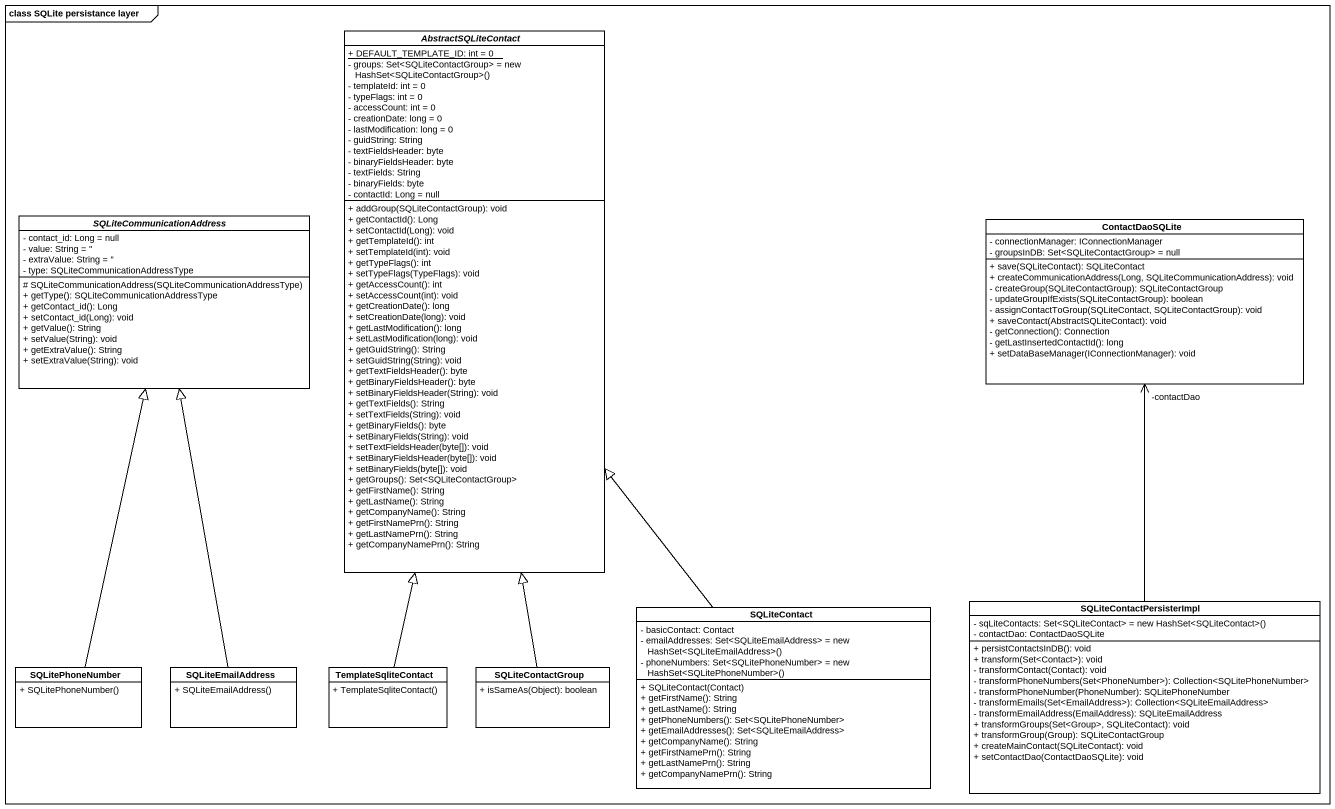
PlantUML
@startuml
mainframe class SQLite persistance layer
hide circle
hide empty members
skinparam classAttributeIconSize 0
abstract class AbstractSQLiteContact {
  {static} + DEFAULT_TEMPLATE_ID: int = 0
  {field} - groups: Set<SQLiteContactGroup> = new HashSet<SQLiteContactGroup>()
  - templateId: int = 0
  - typeFlags: int = 0
  - accessCount: int = 0
  - creationDate: long = 0
  - lastModification: long = 0
  - guidString: String
  - textFieldsHeader: byte
  - binaryFieldsHeader: byte
  - textFields: String
  - binaryFields: byte
  - contactId: Long = null
  + addGroup(SQLiteContactGroup): void
  + getContactId(): Long
  + setContactId(Long): void
  + getTemplateId(): int
  + setTemplateId(int): void
  + getTypeFlags(): int
  + setTypeFlags(TypeFlags): void
  + getAccessCount(): int
  + setAccessCount(int): void
  + getCreationDate(): long
  + setCreationDate(long): void
  + getLastModification(): long
  + setLastModification(long): void
  + getGuidString(): String
  + setGuidString(String): void
  + getTextFieldsHeader(): byte
  + getBinaryFieldsHeader(): byte
  + setBinaryFieldsHeader(String): void
  + getTextFields(): String
  + setTextFields(String): void
  + getBinaryFields(): byte
  + setBinaryFields(String): void
  + setTextFieldsHeader(byte[]): void
  + setBinaryFieldsHeader(byte[]): void
  + setBinaryFields(byte[]): void
  + getGroups(): Set<SQLiteContactGroup>
  + getFirstName(): String
  + getLastName(): String
  + getCompanyName(): String
  + getFirstNamePrn(): String
  + getLastNamePrn(): String
  + getCompanyNamePrn(): String
}
abstract class SQLiteCommunicationAddress {
  - contact_id: Long = null
  - value: String = ''
  - extraValue: String = ''
  - type: SQLiteCommunicationAddressType
  # SQLiteCommunicationAddress(SQLiteCommunicationAddressType)
  + getType(): SQLiteCommunicationAddressType
  + getContact_id(): Long
  + setContact_id(Long): void
  + getValue(): String
  + setValue(String): void
  + getExtraValue(): String
  + setExtraValue(String): void
}
class ContactDaoSQLite {
  - connectionManager: IConnectionManager
  - groupsInDB: Set<SQLiteContactGroup> = null
  + save(SQLiteContact): SQLiteContact
  + createCommunicationAddress(Long, SQLiteCommunicationAddress): void
  - createGroup(SQLiteContactGroup): SQLiteContactGroup
  - updateGroupIfExists(SQLiteContactGroup): boolean
  - assignContactToGroup(SQLiteContact, SQLiteContactGroup): void
  + saveContact(AbstractSQLiteContact): void
  - getConnection(): Connection
  - getLastInsertedContactId(): long
  + setDataBaseManager(IConnectionManager): void
}
class SQLiteContact {
  - basicContact: Contact
  {field} - emailAddresses: Set<SQLiteEmailAddress> = new HashSet<SQLiteEmailAddress>()
  {field} - phoneNumbers: Set<SQLitePhoneNumber> = new HashSet<SQLitePhoneNumber>()
  + SQLiteContact(Contact)
  + getFirstName(): String
  + getLastName(): String
  + getPhoneNumbers(): Set<SQLitePhoneNumber>
  + getEmailAddresses(): Set<SQLiteEmailAddress>
  + getCompanyName(): String
  + getFirstNamePrn(): String
  + getLastNamePrn(): String
  + getCompanyNamePrn(): String
}
class SQLiteContactPersisterImpl {
  {field} - sqLiteContacts: Set<SQLiteContact> = new HashSet<SQLiteContact>()
  - contactDao: ContactDaoSQLite
  + persistContactsInDB(): void
  + transform(Set<Contact>): void
  - transformContact(Contact): void
  - transformPhoneNumbers(Set<PhoneNumber>): Collection<SQLitePhoneNumber>
  - transformPhoneNumber(PhoneNumber): SQLitePhoneNumber
  - transformEmails(Set<EmailAddress>): Collection<SQLiteEmailAddress>
  - transformEmailAddress(EmailAddress): SQLiteEmailAddress
  + transformGroups(Set<Group>, SQLiteContact): void
  + transformGroup(Group): SQLiteContactGroup
  + createMainContact(SQLiteContact): void
  + setContactDao(ContactDaoSQLite): void
}
class SQLitePhoneNumber {
  + SQLitePhoneNumber()
}
class SQLiteEmailAddress {
  + SQLiteEmailAddress()
}
class TemplateSqliteContact {
  + TemplateSqliteContact()
}
class SQLiteContactGroup {
  + isSameAs(Object): boolean
}
SQLiteContact -up-|> AbstractSQLiteContact
SQLiteContactPersisterImpl -up-> "-contactDao" ContactDaoSQLite
SQLitePhoneNumber -up-|> SQLiteCommunicationAddress
SQLiteEmailAddress -up-|> SQLiteCommunicationAddress
TemplateSqliteContact -up-|> AbstractSQLiteContact
SQLiteContactGroup -up-|> AbstractSQLiteContact
@enduml
